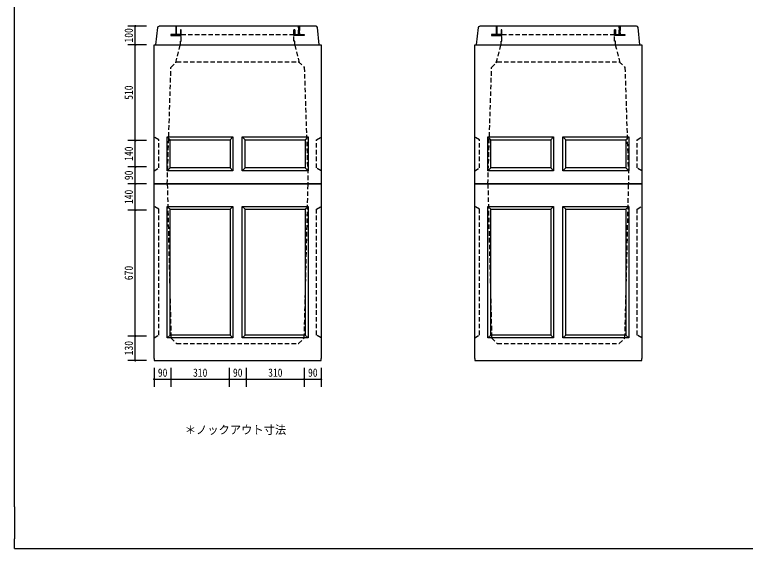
# Model space of a CAD drawing. Units: millimetres, scale not verified. Extents: x -3704 to 3796, y -2790 to 2696.
# Drawn here: x -3704 to 189, y -2790 to 51 of the extents above; entities that cross this region are included whole.
import ezdxf
from ezdxf.enums import TextEntityAlignment as Align

# ---------------------------------------------------------------- set-up
doc = ezdxf.new("R2010")
doc.units = ezdxf.units.MM
doc.header["$LTSCALE"] = 20
doc.linetypes.add('DASHED1', pattern=[1.8, 1.2, -0.6])
doc.layers.add('0-0_レイヤ_1', color=7, linetype='Continuous')
doc.layers.add('0-9_レイヤ10', color=7, linetype='Continuous')
doc.styles.add('HG丸ｺﾞｼｯｸM-PRO', font='')
doc.styles.add('ＭＳ ゴシック', font='')
doc.styles.get('HG丸ｺﾞｼｯｸM-PRO').set_extended_font_data('HG丸ｺﾞｼｯｸM-PRO')
doc.styles.get('ＭＳ ゴシック').set_extended_font_data('MS Gothic')

msp = doc.modelspace()

# ---------------------------------------------------------------- hatches: boundary and pattern name
at = {"layer": '0-9_レイヤ10'}
for points in [[(-3055.12, -10, 1), (-3067.12, -10, 1)], [(-3055.12, -110, 1), (-3067.12, -110, 1)], [(-3055.12, -620, 1), (-3067.12, -620, 1)], [(-3055.12, -760, 1), (-3067.12, -760, 1)], [(-3055.12, -850, 1), (-3067.12, -850, 1)], [(-3055.12, -990, 1), (-3067.12, -990, 1)], [(-3055.12, -1660, 1), (-3067.12, -1660, 1)], [(-3055.12, -1790, 1), (-3067.12, -1790, 1)], [(-2955.12, -1890, 1), (-2967.12, -1890, 1)], [(-2865.12, -1890, 1), (-2877.12, -1890, 1)], [(-2555.12, -1890, 1), (-2567.12, -1890, 1)], [(-2465.12, -1890, 1), (-2477.12, -1890, 1)], [(-2155.12, -1890, 1), (-2167.12, -1890, 1)], [(-2065.12, -1890, 1), (-2077.12, -1890, 1)]]:
    msp.add_hatch(color=256, dxfattribs=at).paths.add_polyline_path(points)

# ---------------------------------------------------------------- linework, layer by layer
at = {"layer": '0-0_レイヤ_1'}
for p, q in [((-3704.12, -2568.82), (-3704.12, 2646.47)), ((-2951.12, -110), (-2941.12, -17.5)), ((-2098.62, -10), (-2933.62, -10)), ((-2846.12, -12), (-2841.12, -12)), ((-2846.12, -14), (-2841.12, -14)), ((-2846.12, -16), (-2841.12, -16)), ((-2846.12, -18), (-2841.12, -18)), ((-2846.12, -20), (-2841.12, -20)), ((-2846.12, -22), (-2841.12, -22)), ((-2846.12, -24), (-2841.12, -24)), ((-2846.12, -26), (-2841.12, -26)), ((-2846.12, -28), (-2841.12, -28)), ((-2846.12, -30), (-2841.12, -30)), ((-2846.12, -32), (-2841.12, -32)), ((-2846.12, -34), (-2841.12, -34)), ((-2846.12, -36), (-2841.12, -36)), ((-2846.12, -38), (-2841.12, -38)), ((-2821.12, -30), (-2816.12, -30)), ((-2821.12, -32), (-2816.12, -32)), ((-2821.12, -34), (-2816.12, -34)), ((-2821.12, -36), (-2816.12, -36)), ((-2821.12, -38), (-2816.12, -38)), ((-2216.12, -30), (-2211.12, -30)), ((-2216.12, -32), (-2211.12, -32)), ((-2216.12, -34), (-2211.12, -34)), ((-2216.12, -36), (-2211.12, -36)), ((-2216.12, -38), (-2211.12, -38)), ((-2191.12, -12), (-2186.12, -12)), ((-2191.12, -14), (-2186.12, -14)), ((-2191.12, -16), (-2186.12, -16)), ((-2191.12, -18), (-2186.12, -18)), ((-2191.12, -20), (-2186.12, -20)), ((-2191.12, -22), (-2186.12, -22)), ((-2191.12, -24), (-2186.12, -24)), ((-2191.12, -26), (-2186.12, -26)), ((-2191.12, -28), (-2186.12, -28)), ((-2191.12, -30), (-2186.12, -30)), ((-2191.12, -32), (-2186.12, -32)), ((-2191.12, -34), (-2186.12, -34)), ((-2191.12, -36), (-2186.12, -36)), ((-2191.12, -38), (-2186.12, -38)), ((-2081.12, -110), (-2091.12, -17.5)), ((-1243.12, -110), (-1233.12, -17.5)), ((-390.62, -10), (-1225.62, -10)), ((-1138.12, -12), (-1133.12, -12)), ((-1138.12, -14), (-1133.12, -14)), ((-1138.12, -16), (-1133.12, -16)), ((-1138.12, -18), (-1133.12, -18)), ((-1138.12, -20), (-1133.12, -20)), ((-1138.12, -22), (-1133.12, -22)), ((-1138.12, -24), (-1133.12, -24)), ((-1138.12, -26), (-1133.12, -26)), ((-1138.12, -28), (-1133.12, -28)), ((-1138.12, -30), (-1133.12, -30)), ((-1138.12, -32), (-1133.12, -32)), ((-1138.12, -34), (-1133.12, -34)), ((-1138.12, -36), (-1133.12, -36)), ((-1138.12, -38), (-1133.12, -38)), ((-1113.12, -30), (-1108.12, -30)), ((-1113.12, -32), (-1108.12, -32)), ((-1113.12, -34), (-1108.12, -34)), ((-1113.12, -36), (-1108.12, -36)), ((-1113.12, -38), (-1108.12, -38)), ((-508.12, -30), (-503.12, -30)), ((-508.12, -32), (-503.12, -32)), ((-508.12, -34), (-503.12, -34)), ((-508.12, -36), (-503.12, -36)), ((-508.12, -38), (-503.12, -38)), ((-483.12, -12), (-478.12, -12)), ((-483.12, -14), (-478.12, -14)), ((-483.12, -16), (-478.12, -16)), ((-483.12, -18), (-478.12, -18)), ((-483.12, -20), (-478.12, -20)), ((-483.12, -22), (-478.12, -22)), ((-483.12, -24), (-478.12, -24)), ((-483.12, -26), (-478.12, -26)), ((-483.12, -28), (-478.12, -28)), ((-483.12, -30), (-478.12, -30)), ((-483.12, -32), (-478.12, -32)), ((-483.12, -34), (-478.12, -34)), ((-483.12, -36), (-478.12, -36)), ((-483.12, -38), (-478.12, -38)), ((-373.12, -110), (-383.12, -17.5)), ((-2871.12, -56), (-2821.12, -56)), ((-2871.12, -58), (-2821.12, -58)), ((-2871.12, -60), (-2821.12, -60)), ((-2846.12, -40), (-2841.12, -40)), ((-2846.12, -42), (-2841.12, -42)), ((-2846.12, -44), (-2841.12, -44)), ((-2846.12, -46), (-2841.12, -46)), ((-2846.12, -48), (-2841.12, -48)), ((-2846.12, -50), (-2841.12, -50)), ((-2846.12, -52), (-2841.12, -52)), ((-2846.12, -54), (-2841.12, -54)), ((-2821.12, -40), (-2816.12, -40)), ((-2821.12, -42), (-2816.12, -42)), ((-2821.12, -44), (-2816.12, -44)), ((-2821.12, -46), (-2816.12, -46)), ((-2821.12, -48), (-2816.12, -48)), ((-2821.12, -50), (-2816.12, -50)), ((-2821.12, -52), (-2816.12, -52)), ((-2821.12, -54), (-2816.12, -54)), ((-2821.12, -56), (-2816.12, -56)), ((-2821.12, -58), (-2816.12, -58)), ((-2821.12, -60), (-2816.12, -60)), ((-2216.12, -40), (-2211.12, -40)), ((-2216.12, -42), (-2211.12, -42)), ((-2216.12, -44), (-2211.12, -44)), ((-2216.12, -46), (-2211.12, -46)), ((-2216.12, -48), (-2211.12, -48)), ((-2216.12, -50), (-2211.12, -50)), ((-2216.12, -52), (-2211.12, -52)), ((-2216.12, -54), (-2211.12, -54)), ((-2216.12, -56), (-2161.12, -56)), ((-2216.12, -58), (-2161.12, -58)), ((-2191.12, -40), (-2186.12, -40)), ((-2191.12, -42), (-2186.12, -42)), ((-2191.12, -44), (-2186.12, -44)), ((-2191.12, -46), (-2186.12, -46)), ((-2191.12, -48), (-2186.12, -48)), ((-2191.12, -50), (-2186.12, -50)), ((-2191.12, -52), (-2186.12, -52)), ((-2191.12, -54), (-2186.12, -54)), ((-1163.12, -56), (-1113.12, -56)), ((-1163.12, -58), (-1113.12, -58)), ((-1163.12, -60), (-1113.12, -60)), ((-1138.12, -40), (-1133.12, -40)), ((-1138.12, -42), (-1133.12, -42)), ((-1138.12, -44), (-1133.12, -44)), ((-1138.12, -46), (-1133.12, -46)), ((-1138.12, -48), (-1133.12, -48)), ((-1138.12, -50), (-1133.12, -50)), ((-1138.12, -52), (-1133.12, -52)), ((-1138.12, -54), (-1133.12, -54)), ((-1113.12, -40), (-1108.12, -40)), ((-1113.12, -42), (-1108.12, -42)), ((-1113.12, -44), (-1108.12, -44)), ((-1113.12, -46), (-1108.12, -46)), ((-1113.12, -48), (-1108.12, -48)), ((-1113.12, -50), (-1108.12, -50)), ((-1113.12, -52), (-1108.12, -52)), ((-1113.12, -54), (-1108.12, -54)), ((-1113.12, -56), (-1108.12, -56)), ((-1113.12, -58), (-1108.12, -58)), ((-1113.12, -60), (-1108.12, -60)), ((-508.12, -40), (-503.12, -40)), ((-508.12, -42), (-503.12, -42)), ((-508.12, -44), (-503.12, -44)), ((-508.12, -46), (-503.12, -46)), ((-508.12, -48), (-503.12, -48)), ((-508.12, -50), (-503.12, -50)), ((-508.12, -52), (-503.12, -52)), ((-508.12, -54), (-503.12, -54)), ((-508.12, -56), (-453.12, -56)), ((-508.12, -58), (-453.12, -58)), ((-483.12, -40), (-478.12, -40)), ((-483.12, -42), (-478.12, -42)), ((-483.12, -44), (-478.12, -44)), ((-483.12, -46), (-478.12, -46)), ((-483.12, -48), (-478.12, -48)), ((-483.12, -50), (-478.12, -50)), ((-483.12, -52), (-478.12, -52)), ((-483.12, -54), (-478.12, -54)), ((-2876.12, -615), (-2891.12, -600)), ((-2556.12, -615), (-2541.12, -600)), ((-2476.12, -615), (-2491.12, -600)), ((-2141.12, -600), (-2156.12, -615)), ((-1168.12, -615), (-1183.12, -600)), ((-848.12, -615), (-833.12, -600)), ((-768.12, -615), (-783.12, -600)), ((-433.12, -600), (-448.12, -615)), ((-2541.12, -780), (-2556.12, -765)), ((-2141.12, -780), (-2156.12, -765)), ((-833.12, -780), (-848.12, -765)), ((-433.12, -780), (-448.12, -765)), ((-2961.12, -850), (-2071.12, -850)), ((-2071.12, -850), (-2071.12, -1780)), ((-1253.12, -850), (-363.12, -850)), ((-363.12, -850), (-363.12, -1780)), ((-2891.12, -970), (-2876.12, -985)), ((-2891.12, -970), (-2541.12, -970)), ((-2891.12, -1670), (-2891.12, -970)), ((-2556.12, -985), (-2541.12, -970)), ((-2541.12, -970), (-2541.12, -1670)), ((-2491.12, -970), (-2476.12, -985)), ((-2491.12, -970), (-2141.12, -970)), ((-2491.12, -1670), (-2491.12, -970)), ((-2156.12, -985), (-2141.12, -970)), ((-2141.12, -970), (-2141.12, -1670)), ((-1183.12, -970), (-1168.12, -985)), ((-1183.12, -970), (-833.12, -970)), ((-1183.12, -1670), (-1183.12, -970)), ((-848.12, -985), (-833.12, -970)), ((-833.12, -970), (-833.12, -1670)), ((-783.12, -970), (-768.12, -985)), ((-783.12, -970), (-433.12, -970)), ((-783.12, -1670), (-783.12, -970)), ((-448.12, -985), (-433.12, -970)), ((-433.12, -970), (-433.12, -1670)), ((-2876.12, -985), (-2556.12, -985)), ((-2876.12, -1655), (-2876.12, -985)), ((-2556.12, -985), (-2556.12, -1655)), ((-2476.12, -985), (-2156.12, -985)), ((-2476.12, -1655), (-2476.12, -985)), ((-2156.12, -985), (-2156.12, -1655)), ((-1168.12, -985), (-848.12, -985)), ((-1168.12, -1655), (-1168.12, -985)), ((-848.12, -985), (-848.12, -1655)), ((-768.12, -985), (-448.12, -985)), ((-768.12, -1655), (-768.12, -985)), ((-448.12, -985), (-448.12, -1655)), ((-2891.12, -1670), (-2876.12, -1655)), ((-2541.12, -1670), (-2891.12, -1670)), ((-2556.12, -1655), (-2876.12, -1655)), ((-2541.12, -1670), (-2556.12, -1655)), ((-2491.12, -1670), (-2476.12, -1655)), ((-2141.12, -1670), (-2491.12, -1670)), ((-2156.12, -1655), (-2476.12, -1655)), ((-2141.12, -1670), (-2156.12, -1655)), ((-1183.12, -1670), (-1168.12, -1655)), ((-833.12, -1670), (-1183.12, -1670)), ((-848.12, -1655), (-1168.12, -1655)), ((-833.12, -1670), (-848.12, -1655)), ((-783.12, -1670), (-768.12, -1655)), ((-433.12, -1670), (-783.12, -1670)), ((-448.12, -1655), (-768.12, -1655)), ((-433.12, -1670), (-448.12, -1655)), ((-3704.12, -2568.82), (-3704.12, -2740.32)), ((-3704.12, -2790.32), (-3704.12, -2740.32)), ((-3704.12, -2790.32), (-3532.94, -2790.32))]:
    msp.add_line(p, q, dxfattribs=at)
at = {"layer": '0-0_レイヤ_1', "linetype": 'DASHED1'}
for p, q in [((-2816.12, -55), (-2216.12, -55)), ((-1108.12, -55), (-508.12, -55)), ((-2846.12, -205), (-2821.12, -110)), ((-2186.12, -205), (-2211.12, -110)), ((-1138.12, -205), (-1113.12, -110)), ((-478.12, -205), (-503.12, -110)), ((-2891.12, -850), (-2871.12, -1670)), ((-2161.12, -1670), (-2141.12, -850)), ((-1183.12, -850), (-1163.12, -1670)), ((-453.12, -1670), (-433.12, -850)), ((-2936.12, -985), (-2961.12, -970)), ((-2096.12, -985), (-2071.12, -970)), ((-1228.12, -985), (-1253.12, -970)), ((-388.12, -985), (-363.12, -970)), ((-2936.12, -1655), (-2936.12, -985)), ((-2096.12, -1655), (-2096.12, -985)), ((-1228.12, -1655), (-1228.12, -985)), ((-388.12, -1655), (-388.12, -985)), ((-2961.12, -1670), (-2936.12, -1655)), ((-2871.12, -1670), (-2841.12, -1700)), ((-2191.12, -1700), (-2161.12, -1670)), ((-2071.12, -1670), (-2096.12, -1655)), ((-1253.12, -1670), (-1228.12, -1655)), ((-1163.12, -1670), (-1133.12, -1700)), ((-483.12, -1700), (-453.12, -1670)), ((-363.12, -1670), (-388.12, -1655)), ((-2841.12, -1700), (-2191.12, -1700)), ((-1133.12, -1700), (-483.12, -1700))]:
    msp.add_line(p, q, dxfattribs=at)
at = {"layer": '0-0_レイヤ_1'}
for points in [[(-2941.12, -17.5), (-2939.11, -12.18), (-2933.62, -10)], [(-2841.12, -55), (-2841.12, -10), (-2846.12, -10), (-2846.12, -55)], [(-2091.12, -17.5), (-2093.57, -11.85), (-2098.62, -10)], [(-1233.12, -17.5), (-1231.11, -12.18), (-1225.62, -10)], [(-1133.12, -55), (-1133.12, -10), (-1138.12, -10), (-1138.12, -55)], [(-383.12, -17.5), (-385.57, -11.85), (-390.62, -10)], [(-2821.12, -55), (-2871.12, -55), (-2871.12, -60), (-2821.12, -60)], [(-1113.12, -55), (-1163.12, -55), (-1163.12, -60), (-1113.12, -60)], [(-2891.12, -780), (-2876.12, -765), (-2876.12, -615), (-2556.12, -615), (-2556.12, -765), (-2876.12, -765)], [(-2491.12, -780), (-2476.12, -765), (-2476.12, -615), (-2156.12, -615), (-2156.12, -765), (-2476.12, -765)], [(-1183.12, -780), (-1168.12, -765), (-1168.12, -615), (-848.12, -615), (-848.12, -765), (-1168.12, -765)], [(-783.12, -780), (-768.12, -765), (-768.12, -615), (-448.12, -615), (-448.12, -765), (-768.12, -765)], [(-2961.12, -1780), (-2961.12, -850), (-2071.12, -850), (-2961.12, -850), (-2071.12, -850)], [(-1253.12, -1780), (-1253.12, -850), (-363.12, -850), (-1253.12, -850), (-363.12, -850)], [(-2961.12, -1780), (-2961.12, -1790), (-2071.12, -1790), (-2071.12, -1780)], [(-1253.12, -1780), (-1253.12, -1790), (-363.12, -1790), (-363.12, -1780)], [(-3532.94, -2790.32), (3545.88, -2790.32), (3795.88, -2790.32), (3795.88, -2740.32)]]:
    msp.add_lwpolyline(points, dxfattribs=at)
at = {"layer": '0-0_レイヤ_1', "linetype": 'DASHED1'}
for points in [[(-2821.12, -110), (-2821.12, -90), (-2816.12, -90), (-2816.12, -30), (-2821.12, -30), (-2821.12, -55), (-2841.12, -55), (-2841.12, -10), (-2846.12, -10), (-2846.12, -55), (-2871.12, -55), (-2871.12, -60), (-2816.12, -60)], [(-2211.12, -110), (-2211.12, -90), (-2216.12, -90), (-2216.12, -30), (-2211.12, -30), (-2211.12, -55), (-2191.12, -55), (-2191.12, -10), (-2186.12, -10), (-2186.12, -55), (-2161.12, -55), (-2161.12, -60), (-2216.12, -60)], [(-1113.12, -110), (-1113.12, -90), (-1108.12, -90), (-1108.12, -30), (-1113.12, -30), (-1113.12, -55), (-1133.12, -55), (-1133.12, -10), (-1138.12, -10), (-1138.12, -55), (-1163.12, -55), (-1163.12, -60), (-1108.12, -60)], [(-503.12, -110), (-503.12, -90), (-508.12, -90), (-508.12, -30), (-503.12, -30), (-503.12, -55), (-483.12, -55), (-483.12, -10), (-478.12, -10), (-478.12, -55), (-453.12, -55), (-453.12, -60), (-508.12, -60)], [(-2891.12, -850), (-2871.12, -230), (-2841.12, -200), (-2191.12, -200), (-2161.12, -230), (-2141.12, -850)], [(-1183.12, -850), (-1163.12, -230), (-1133.12, -200), (-483.12, -200), (-453.12, -230), (-433.12, -850)], [(-2961.12, -780), (-2936.12, -765), (-2936.12, -615), (-2961.12, -600)], [(-2071.12, -780), (-2096.12, -765), (-2096.12, -615), (-2071.12, -600)], [(-1253.12, -780), (-1228.12, -765), (-1228.12, -615), (-1253.12, -600)], [(-363.12, -780), (-388.12, -765), (-388.12, -615), (-363.12, -600)]]:
    msp.add_lwpolyline(points, dxfattribs=at)
at = {"layer": '0-0_レイヤ_1'}
for points in [[(-2816.12, -60), (-2816.12, -30), (-2821.12, -30), (-2821.12, -60)], [(-2216.12, -55), (-2211.12, -55), (-2211.12, -30), (-2216.12, -30)], [(-2191.12, -55), (-2186.12, -55), (-2186.12, -10), (-2191.12, -10)], [(-1108.12, -60), (-1108.12, -30), (-1113.12, -30), (-1113.12, -60)], [(-508.12, -55), (-503.12, -55), (-503.12, -30), (-508.12, -30)], [(-483.12, -55), (-478.12, -55), (-478.12, -10), (-483.12, -10)], [(-2216.12, -55), (-2161.12, -55), (-2161.12, -60), (-2216.12, -60)], [(-508.12, -55), (-453.12, -55), (-453.12, -60), (-508.12, -60)], [(-2961.12, -850), (-2961.12, -110), (-2071.12, -110), (-2071.12, -850)], [(-1253.12, -850), (-1253.12, -110), (-363.12, -110), (-363.12, -850)], [(-2891.12, -780), (-2891.12, -600), (-2541.12, -600), (-2541.12, -780)], [(-2491.12, -780), (-2491.12, -600), (-2141.12, -600), (-2141.12, -780)], [(-1183.12, -780), (-1183.12, -600), (-833.12, -600), (-833.12, -780)], [(-783.12, -780), (-783.12, -600), (-433.12, -600), (-433.12, -780)]]:
    msp.add_lwpolyline(points, close=True, dxfattribs=at)
at = {"layer": '0-9_レイヤ10'}
for p, q in [((-3001.12, -10), (-3101.12, -10)), ((-3061.12, -110), (-3061.12, -10)), ((-3001.12, -110), (-3101.12, -110)), ((-3061.12, -620), (-3061.12, -110)), ((-3001.12, -620), (-3101.12, -620)), ((-3061.12, -760), (-3061.12, -620)), ((-3001.12, -760), (-3101.12, -760)), ((-3061.12, -850), (-3061.12, -760)), ((-3001.12, -850), (-3101.12, -850)), ((-3061.12, -990), (-3061.12, -850)), ((-3001.12, -990), (-3101.12, -990)), ((-3061.12, -1660), (-3061.12, -990)), ((-3001.12, -1660), (-3101.12, -1660)), ((-3061.12, -1790), (-3061.12, -1660)), ((-3001.12, -1790), (-3101.12, -1790)), ((-2961.12, -1830), (-2961.12, -1930)), ((-2871.12, -1830), (-2871.12, -1930)), ((-2561.12, -1830), (-2561.12, -1930)), ((-2471.12, -1830), (-2471.12, -1930)), ((-2161.12, -1830), (-2161.12, -1930)), ((-2071.12, -1830), (-2071.12, -1930)), ((-2961.12, -1890), (-2871.12, -1890)), ((-2871.12, -1890), (-2561.12, -1890)), ((-2561.12, -1890), (-2471.12, -1890)), ((-2471.12, -1890), (-2161.12, -1890)), ((-2161.12, -1890), (-2071.12, -1890))]:
    msp.add_line(p, q, dxfattribs=at)

# ---------------------------------------------------------------- texts
at = {"layer": '0-9_レイヤ10', "style": 'ＭＳ ゴシック', "width": 0.85}
for s, p in [('100', (-3061.12, -97.5)), ('510', (-3061.12, -402.5)), ('140', (-3061.12, -727.5)), ('90', (-3061.12, -830)), ('140', (-3061.12, -957.5)), ('670', (-3061.12, -1362.5)), ('130', (-3061.12, -1762.5))]:
    msp.add_text(s, height=43.99, rotation=90, dxfattribs=at).set_placement(p, align=Align.BOTTOM_LEFT)
for s, p in [('90', (-2941.12, -1890)), ('310', (-2753.62, -1890)), ('90', (-2541.12, -1890)), ('310', (-2353.62, -1890)), ('90', (-2141.12, -1890))]:
    msp.add_text(s, height=43.99, dxfattribs=at).set_placement(p, align=Align.BOTTOM_LEFT)
at = {"layer": '0-9_レイヤ10', "style": 'HG丸ｺﾞｼｯｸM-PRO'}
msp.add_text('＊ノックアウト寸法', height=43.99, dxfattribs=at).set_placement((-2797.61, -2194.78), align=Align.BOTTOM_LEFT)

doc.saveas('drawing.dxf')
